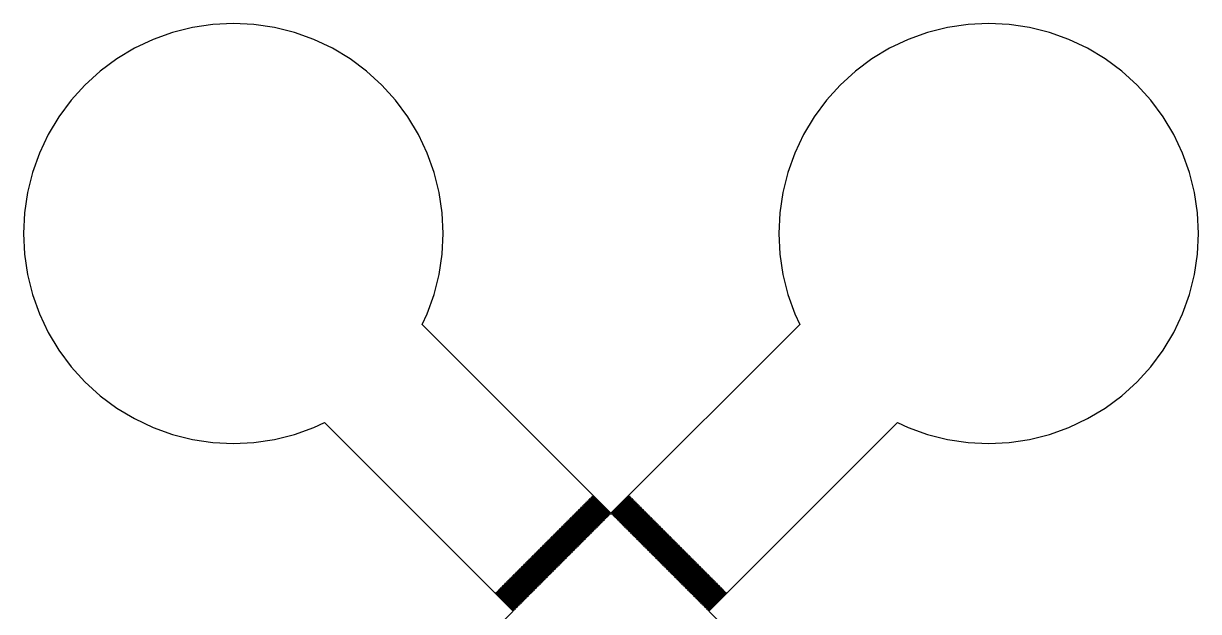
# Model space of a CAD drawing. Extents: x -73 to 181, y -8 to 80.
# Drawn here: x 2 to 16, y 45 to 52 of the extents above; entities that cross this region are included whole.
import ezdxf

# ---------------------------------------------------------------- set-up
doc = ezdxf.new("R2010")
doc.units = 0

msp = doc.modelspace()

# ---------------------------------------------------------------- linework, layer by layer
for p, q in [((4.01508, 51.9491), (3.77708, 51.8895)), ((4.25775, 51.9851), (4.01508, 51.9491)), ((4.50279, 51.9972), (4.25775, 51.9851)), ((4.74786, 51.9851), (4.50279, 51.9972)), ((4.99052, 51.9491), (4.74786, 51.9851)), ((5.22852, 51.8895), (4.99052, 51.9491)), ((13.0095, 51.9491), (12.7715, 51.8895)), ((13.2521, 51.9851), (13.0095, 51.9491)), ((13.4972, 51.9972), (13.2521, 51.9851)), ((13.7422, 51.9851), (13.4972, 51.9972)), ((13.9849, 51.9491), (13.7422, 51.9851)), ((14.2229, 51.8895), (13.9849, 51.9491)), ((3.54608, 51.8069), (3.3243, 51.702)), ((3.77708, 51.8895), (3.54608, 51.8069)), ((5.45952, 51.8069), (5.22852, 51.8895)), ((5.6813, 51.702), (5.45952, 51.8069)), ((12.5405, 51.8069), (12.3187, 51.702)), ((12.7715, 51.8895), (12.5405, 51.8069)), ((14.4539, 51.8069), (14.2229, 51.8895)), ((14.6757, 51.702), (14.4539, 51.8069)), ((3.3243, 51.702), (3.11388, 51.5759)), ((5.89172, 51.5759), (5.6813, 51.702)), ((12.3187, 51.702), (12.1083, 51.5759)), ((14.8861, 51.5759), (14.6757, 51.702)), ((3.11388, 51.5759), (2.91681, 51.4297)), ((6.08879, 51.4297), (5.89172, 51.5759)), ((12.1083, 51.5759), (11.9112, 51.4297)), ((15.0832, 51.4297), (14.8861, 51.5759)), ((2.91681, 51.4297), (2.73503, 51.265)), ((6.27058, 51.265), (6.08879, 51.4297)), ((11.9112, 51.4297), (11.7294, 51.265)), ((15.265, 51.265), (15.0832, 51.4297)), ((2.73503, 51.265), (2.57027, 51.0832)), ((6.43535, 51.0832), (6.27058, 51.265)), ((11.7294, 51.265), (11.5647, 51.0832)), ((15.4297, 51.0832), (15.265, 51.265)), ((2.57027, 51.0832), (2.42413, 50.8861)), ((6.58148, 50.8861), (6.43535, 51.0832)), ((11.5647, 51.0832), (11.4185, 50.8861)), ((15.5759, 50.8861), (15.4297, 51.0832)), ((2.42413, 50.8861), (2.29799, 50.6757)), ((6.70761, 50.6757), (6.58148, 50.8861)), ((11.4185, 50.8861), (11.2924, 50.6757)), ((15.702, 50.6757), (15.5759, 50.8861)), ((2.29799, 50.6757), (2.19312, 50.4539)), ((6.8125, 50.4539), (6.70761, 50.6757)), ((11.2924, 50.6757), (11.1875, 50.4539)), ((15.8069, 50.4539), (15.702, 50.6757)), ((2.19312, 50.4539), (2.11046, 50.2229)), ((6.89516, 50.2229), (6.8125, 50.4539)), ((11.1875, 50.4539), (11.1048, 50.2229)), ((15.8895, 50.2229), (15.8069, 50.4539)), ((2.11046, 50.2229), (2.05084, 49.9849)), ((6.95476, 49.9849), (6.89516, 50.2229)), ((11.1048, 50.2229), (11.0452, 49.9849)), ((15.9491, 49.9849), (15.8895, 50.2229)), ((2.05084, 49.9849), (2.01485, 49.7422)), ((6.99078, 49.7422), (6.95476, 49.9849)), ((11.0452, 49.9849), (11.0092, 49.7422)), ((15.9851, 49.7422), (15.9491, 49.9849)), ((2.01485, 49.7422), (2.00281, 49.4972)), ((7.00281, 49.4972), (6.99078, 49.7422)), ((11.0092, 49.7422), (10.9972, 49.4972)), ((15.9972, 49.4972), (15.9851, 49.7422)), ((2.00281, 49.4972), (2.01485, 49.2521)), ((6.99077, 49.2521), (7.00281, 49.4972)), ((10.9972, 49.4972), (11.0092, 49.2521)), ((15.9851, 49.2521), (15.9972, 49.4972)), ((2.01485, 49.2521), (2.05084, 49.0095)), ((6.95477, 49.0094), (6.99077, 49.2521)), ((11.0092, 49.2521), (11.0452, 49.0094)), ((15.9491, 49.0095), (15.9851, 49.2521)), ((2.05084, 49.0095), (2.11046, 48.7715)), ((6.89516, 48.7715), (6.95477, 49.0094)), ((11.0452, 49.0094), (11.1048, 48.7715)), ((15.8895, 48.7715), (15.9491, 49.0095)), ((2.11046, 48.7715), (2.19312, 48.5405)), ((6.8125, 48.5405), (6.89516, 48.7715)), ((11.1048, 48.7715), (11.1875, 48.5405)), ((15.8069, 48.5405), (15.8895, 48.7715)), ((2.19312, 48.5405), (2.29799, 48.3187)), ((6.7527, 48.414), (6.8125, 48.5405)), ((11.1875, 48.5405), (11.2473, 48.414)), ((15.702, 48.3187), (15.8069, 48.5405)), ((2.29799, 48.3187), (2.42413, 48.1083)), ((9, 46.1667), (6.7527, 48.414)), ((11.2473, 48.414), (9, 46.1667)), ((15.5759, 48.1083), (15.702, 48.3187)), ((2.42413, 48.1083), (2.57027, 47.9112)), ((15.4297, 47.9112), (15.5759, 48.1083)), ((2.57027, 47.9112), (2.73503, 47.7294)), ((15.265, 47.7294), (15.4297, 47.9112)), ((2.73503, 47.7294), (2.91682, 47.5647)), ((15.0832, 47.5647), (15.265, 47.7294)), ((2.91682, 47.5647), (3.11388, 47.4185)), ((14.8861, 47.4185), (15.0832, 47.5647)), ((3.11388, 47.4185), (3.32431, 47.2924)), ((14.6757, 47.2924), (14.8861, 47.4185)), ((3.32431, 47.2924), (3.5461, 47.1875)), ((3.5461, 47.1875), (3.7771, 47.1048)), ((5.22853, 47.1048), (5.45953, 47.1875)), ((5.45953, 47.1875), (5.58597, 47.2473)), ((5.58597, 47.2473), (7.83327, 45)), ((10.1667, 45), (12.414, 47.2473)), ((12.414, 47.2473), (12.5405, 47.1875)), ((12.5405, 47.1875), (12.7715, 47.1048)), ((14.2229, 47.1048), (14.4539, 47.1875)), ((14.4539, 47.1875), (14.6757, 47.2924)), ((3.7771, 47.1048), (4.01508, 47.0452)), ((4.01508, 47.0452), (4.25777, 47.0092)), ((4.74788, 47.0092), (4.99055, 47.0452)), ((4.99055, 47.0452), (5.22853, 47.1048)), ((12.7715, 47.1048), (13.0094, 47.0452)), ((13.0094, 47.0452), (13.2521, 47.0092)), ((13.7422, 47.0092), (13.9849, 47.0452)), ((13.9849, 47.0452), (14.2229, 47.1048)), ((4.25777, 47.0092), (4.50282, 46.9972)), ((4.50282, 46.9972), (4.74788, 47.0092)), ((13.2521, 47.0092), (13.4972, 46.9972)), ((13.4972, 46.9972), (13.7422, 47.0092)), ((8.73129, 46.3223), (8.73837, 46.3293)), ((8.94342, 46.1101), (8.73129, 46.3223)), ((8.73837, 46.3293), (8.95049, 46.1172)), ((8.74544, 46.3364), (8.75252, 46.3435)), ((8.95757, 46.1243), (8.74544, 46.3364)), ((8.75252, 46.3435), (8.96463, 46.1314)), ((8.75958, 46.3506), (8.76666, 46.3576)), ((8.97169, 46.1384), (8.75958, 46.3506)), ((8.76666, 46.3576), (8.97878, 46.1455)), ((8.77373, 46.3647), (8.78079, 46.3718)), ((8.98584, 46.1526), (8.77373, 46.3647)), ((8.78079, 46.3718), (8.99292, 46.1596)), ((9.00708, 46.1596), (9.21921, 46.3718)), ((9.22627, 46.3647), (9.01414, 46.1526)), ((9.02121, 46.1455), (9.23334, 46.3576)), ((9.24042, 46.3506), (9.02829, 46.1384)), ((9.03535, 46.1314), (9.24748, 46.3435)), ((9.25455, 46.3364), (9.04242, 46.1243)), ((9.0495, 46.1172), (9.26163, 46.3293)), ((9.26869, 46.3223), (9.05656, 46.1102)), ((9.21921, 46.3718), (9.22627, 46.3647)), ((9.23334, 46.3576), (9.24042, 46.3506)), ((9.24748, 46.3435), (9.25455, 46.3364)), ((9.26163, 46.3293), (9.26869, 46.3223)), ((8.58987, 46.1808), (8.59695, 46.1879)), ((8.59695, 46.1879), (8.80907, 45.9758)), ((8.60402, 46.195), (8.6111, 46.2021)), ((8.81613, 45.9829), (8.60402, 46.195)), ((8.6111, 46.2021), (8.82321, 45.9899)), ((8.61816, 46.2091), (8.62523, 46.2162)), ((8.83028, 45.997), (8.61816, 46.2091)), ((8.62523, 46.2162), (8.83736, 46.0041)), ((8.63231, 46.2233), (8.63937, 46.2303)), ((8.84442, 46.0112), (8.63231, 46.2233)), ((8.63937, 46.2303), (8.8515, 46.0182)), ((8.64645, 46.2374), (8.65352, 46.2445)), ((8.85857, 46.0253), (8.64645, 46.2374)), ((8.65352, 46.2445), (8.86565, 46.0324)), ((8.66058, 46.2516), (8.66766, 46.2586)), ((8.87271, 46.0394), (8.66058, 46.2516)), ((8.66766, 46.2586), (8.87979, 46.0465)), ((8.67473, 46.2657), (8.68179, 46.2728)), ((8.88686, 46.0536), (8.67473, 46.2657)), ((8.68179, 46.2728), (8.89392, 46.0606)), ((8.68887, 46.2798), (8.69594, 46.2869)), ((8.901, 46.0677), (8.68887, 46.2798)), ((8.69594, 46.2869), (8.90807, 46.0748)), ((8.703, 46.294), (8.71008, 46.3011)), ((8.91513, 46.0818), (8.703, 46.294)), ((8.71008, 46.3011), (8.92221, 46.0889)), ((8.71715, 46.3081), (8.72423, 46.3152)), ((8.92928, 46.096), (8.71715, 46.3081)), ((8.72423, 46.3152), (8.93634, 46.1031)), ((9.06364, 46.1031), (9.27577, 46.3152)), ((9.28284, 46.3081), (9.07071, 46.096)), ((9.07777, 46.0889), (9.2899, 46.3011)), ((9.29698, 46.294), (9.08485, 46.0819)), ((9.09192, 46.0748), (9.30405, 46.2869)), ((9.31113, 46.2799), (9.099, 46.0677)), ((9.10606, 46.0607), (9.31819, 46.2728)), ((9.32527, 46.2657), (9.11314, 46.0536)), ((9.12021, 46.0465), (9.33234, 46.2586)), ((9.33942, 46.2516), (9.12729, 46.0394)), ((9.13435, 46.0324), (9.34648, 46.2445)), ((9.35355, 46.2374), (9.14142, 46.0253)), ((9.1485, 46.0182), (9.36063, 46.2303)), ((9.36769, 46.2233), (9.15556, 46.0112)), ((9.16264, 46.0041), (9.37477, 46.2162)), ((9.38184, 46.2091), (9.16971, 45.997)), ((9.17677, 45.9899), (9.3889, 46.2021)), ((9.39598, 46.195), (9.18385, 45.9829)), ((9.19092, 45.9758), (9.40305, 46.1879)), ((9.27577, 46.3152), (9.28284, 46.3081)), ((9.2899, 46.3011), (9.29698, 46.294)), ((9.30405, 46.2869), (9.31113, 46.2799)), ((9.31819, 46.2728), (9.32527, 46.2657)), ((9.33234, 46.2586), (9.33942, 46.2516)), ((9.34648, 46.2445), (9.35355, 46.2374)), ((9.36063, 46.2303), (9.36769, 46.2233)), ((9.37477, 46.2162), (9.38184, 46.2091)), ((9.3889, 46.2021), (9.39598, 46.195)), ((9.40305, 46.1879), (9.41011, 46.1809)), ((8.44846, 46.0394), (8.45552, 46.0465)), ((8.45552, 46.0465), (8.66765, 45.8344)), ((8.4626, 46.0536), (8.46967, 46.0606)), ((8.67471, 45.8414), (8.4626, 46.0536)), ((8.46967, 46.0606), (8.68179, 45.8485)), ((8.47675, 46.0677), (8.48381, 46.0748)), ((8.68886, 45.8556), (8.47675, 46.0677)), ((8.48381, 46.0748), (8.69594, 45.8627)), ((8.49089, 46.0819), (8.49796, 46.0889)), ((8.703, 45.8697), (8.49089, 46.0819)), ((8.49796, 46.0889), (8.71008, 45.8768)), ((8.50502, 46.096), (8.5121, 46.1031)), ((8.71715, 45.8839), (8.50502, 46.096)), ((8.5121, 46.1031), (8.72423, 45.8909)), ((8.51917, 46.1101), (8.52623, 46.1172)), ((8.73129, 45.898), (8.51917, 46.1101)), ((8.52623, 46.1172), (8.73836, 45.9051)), ((8.53331, 46.1243), (8.54037, 46.1313)), ((8.74544, 45.9122), (8.53331, 46.1243)), ((8.54037, 46.1313), (8.7525, 45.9192)), ((8.54744, 46.1384), (8.55452, 46.1455)), ((8.75957, 45.9263), (8.54744, 46.1384)), ((8.55452, 46.1455), (8.76665, 45.9334)), ((8.56158, 46.1526), (8.56866, 46.1596)), ((8.77371, 45.9404), (8.56158, 46.1526)), ((8.56866, 46.1596), (8.78079, 45.9475)), ((8.57573, 46.1667), (8.58281, 46.1738)), ((8.78786, 45.9546), (8.57573, 46.1667)), ((8.58281, 46.1738), (8.79492, 45.9617)), ((8.802, 45.9687), (8.58987, 46.1808)), ((8.87979, 46.0465), (8.87271, 46.0394)), ((8.89392, 46.0606), (8.88686, 46.0536)), ((8.90807, 46.0748), (8.901, 46.0677)), ((8.92221, 46.0889), (8.91513, 46.0818)), ((8.93634, 46.1031), (8.92928, 46.096)), ((8.95049, 46.1172), (8.94342, 46.1101)), ((8.96463, 46.1314), (8.95757, 46.1243)), ((8.97878, 46.1455), (8.97169, 46.1384)), ((8.99292, 46.1596), (8.98584, 46.1526)), ((9.01414, 46.1526), (9.00708, 46.1596)), ((9.02829, 46.1384), (9.02121, 46.1455)), ((9.04242, 46.1243), (9.03535, 46.1314)), ((9.05656, 46.1102), (9.0495, 46.1172)), ((9.07071, 46.096), (9.06364, 46.1031)), ((9.08485, 46.0819), (9.07777, 46.0889)), ((9.099, 46.0677), (9.09192, 46.0748)), ((9.11314, 46.0536), (9.10606, 46.0607)), ((9.12729, 46.0394), (9.12021, 46.0465)), ((9.41011, 46.1809), (9.19798, 45.9687)), ((9.20506, 45.9617), (9.41719, 46.1738)), ((9.42426, 46.1667), (9.21213, 45.9546)), ((9.21921, 45.9475), (9.43134, 46.1597)), ((9.4384, 46.1526), (9.22627, 45.9404)), ((9.23335, 45.9334), (9.44548, 46.1455)), ((9.45255, 46.1384), (9.24042, 45.9263)), ((9.2475, 45.9192), (9.45963, 46.1314)), ((9.46669, 46.1243), (9.25456, 45.9122)), ((9.26164, 45.9051), (9.47377, 46.1172)), ((9.48083, 46.1101), (9.26871, 45.898)), ((9.27577, 45.8909), (9.4879, 46.1031)), ((9.49498, 46.096), (9.28285, 45.8839)), ((9.28992, 45.8768), (9.50204, 46.0889)), ((9.50911, 46.0819), (9.29698, 45.8697)), ((9.30406, 45.8627), (9.51619, 46.0748)), ((9.52325, 46.0677), (9.31113, 45.8556)), ((9.31819, 45.8485), (9.53032, 46.0607)), ((9.5374, 46.0536), (9.32527, 45.8414)), ((9.33234, 45.8344), (9.54446, 46.0465)), ((9.41719, 46.1738), (9.42426, 46.1667)), ((9.43134, 46.1597), (9.4384, 46.1526)), ((9.44548, 46.1455), (9.45255, 46.1384)), ((9.45963, 46.1314), (9.46669, 46.1243)), ((9.47377, 46.1172), (9.48083, 46.1101)), ((9.4879, 46.1031), (9.49498, 46.096)), ((9.50204, 46.0889), (9.50911, 46.0819)), ((9.51619, 46.0748), (9.52325, 46.0677)), ((9.53032, 46.0607), (9.5374, 46.0536)), ((9.54446, 46.0465), (9.55154, 46.0394)), ((8.30704, 45.898), (8.3141, 45.9051)), ((8.3141, 45.9051), (8.52623, 45.6929)), ((8.32118, 45.9122), (8.32825, 45.9192)), ((8.53329, 45.7), (8.32118, 45.9122)), ((8.32825, 45.9192), (8.54036, 45.7071)), ((8.33533, 45.9263), (8.34239, 45.9334)), ((8.54744, 45.7142), (8.33533, 45.9263)), ((8.34239, 45.9334), (8.5545, 45.7212)), ((8.34946, 45.9404), (8.35654, 45.9475)), ((8.56158, 45.7283), (8.34946, 45.9404)), ((8.35654, 45.9475), (8.56865, 45.7354)), ((8.3636, 45.9546), (8.37067, 45.9616)), ((8.57573, 45.7424), (8.3636, 45.9546)), ((8.37067, 45.9616), (8.58279, 45.7495)), ((8.37775, 45.9687), (8.38481, 45.9758)), ((8.58987, 45.7566), (8.37775, 45.9687)), ((8.38481, 45.9758), (8.59694, 45.7637)), ((8.39189, 45.9829), (8.39896, 45.9899)), ((8.60402, 45.7707), (8.39189, 45.9829)), ((8.39896, 45.9899), (8.61108, 45.7778)), ((8.40602, 45.997), (8.4131, 46.0041)), ((8.61815, 45.7849), (8.40602, 45.997)), ((8.4131, 46.0041), (8.62523, 45.7919)), ((8.42017, 46.0111), (8.42723, 46.0182)), ((8.63229, 45.799), (8.42017, 46.0111)), ((8.42723, 46.0182), (8.63936, 45.8061)), ((8.43431, 46.0253), (8.44138, 46.0323)), ((8.64644, 45.8132), (8.43431, 46.0253)), ((8.44138, 46.0323), (8.6535, 45.8202)), ((8.66057, 45.8273), (8.44846, 46.0394)), ((8.73836, 45.9051), (8.73129, 45.898)), ((8.7525, 45.9192), (8.74544, 45.9122)), ((8.76665, 45.9334), (8.75957, 45.9263)), ((8.78079, 45.9475), (8.77371, 45.9404)), ((8.79492, 45.9617), (8.78786, 45.9546)), ((8.80907, 45.9758), (8.802, 45.9687)), ((8.82321, 45.9899), (8.81613, 45.9829)), ((8.83736, 46.0041), (8.83028, 45.997)), ((8.8515, 46.0182), (8.84442, 46.0112)), ((8.86565, 46.0324), (8.85857, 46.0253)), ((9.14142, 46.0253), (9.13435, 46.0324)), ((9.15556, 46.0112), (9.1485, 46.0182)), ((9.16971, 45.997), (9.16264, 46.0041)), ((9.18385, 45.9829), (9.17677, 45.9899)), ((9.19798, 45.9687), (9.19092, 45.9758)), ((9.21213, 45.9546), (9.20506, 45.9617)), ((9.22627, 45.9404), (9.21921, 45.9475)), ((9.24042, 45.9263), (9.23335, 45.9334)), ((9.25456, 45.9122), (9.2475, 45.9192)), ((9.26871, 45.898), (9.26164, 45.9051)), ((9.55154, 46.0394), (9.33942, 45.8273)), ((9.34648, 45.8202), (9.55861, 46.0324)), ((9.56567, 46.0253), (9.35355, 45.8132)), ((9.36063, 45.8061), (9.57275, 46.0182)), ((9.57982, 46.0112), (9.36769, 45.799)), ((9.37477, 45.792), (9.5869, 46.0041)), ((9.59396, 45.997), (9.38184, 45.7849)), ((9.38892, 45.7778), (9.60104, 45.9899)), ((9.60811, 45.9829), (9.39598, 45.7707)), ((9.40306, 45.7637), (9.61519, 45.9758)), ((9.62225, 45.9687), (9.41013, 45.7566)), ((9.41721, 45.7495), (9.62933, 45.9617)), ((9.6364, 45.9546), (9.42427, 45.7424)), ((9.43134, 45.7354), (9.64346, 45.9475)), ((9.65054, 45.9404), (9.43842, 45.7283)), ((9.44548, 45.7212), (9.65761, 45.9334)), ((9.66467, 45.9263), (9.45255, 45.7142)), ((9.45963, 45.7071), (9.67175, 45.9192)), ((9.67882, 45.9122), (9.46669, 45.7)), ((9.47375, 45.693), (9.68588, 45.9051)), ((9.55861, 46.0324), (9.56567, 46.0253)), ((9.57275, 46.0182), (9.57982, 46.0112)), ((9.5869, 46.0041), (9.59396, 45.997)), ((9.60104, 45.9899), (9.60811, 45.9829)), ((9.61519, 45.9758), (9.62225, 45.9687)), ((9.62933, 45.9617), (9.6364, 45.9546)), ((9.64346, 45.9475), (9.65054, 45.9404)), ((9.65761, 45.9334), (9.66467, 45.9263)), ((9.67175, 45.9192), (9.67882, 45.9122)), ((9.68588, 45.9051), (9.69296, 45.898)), ((8.16562, 45.7566), (8.17268, 45.7637)), ((8.17268, 45.7637), (8.38481, 45.5515)), ((8.17976, 45.7707), (8.18683, 45.7778)), ((8.39189, 45.5586), (8.17976, 45.7707)), ((8.18683, 45.7778), (8.39896, 45.5657)), ((8.19391, 45.7849), (8.20097, 45.7919)), ((8.40602, 45.5728), (8.19391, 45.7849)), ((8.20097, 45.7919), (8.4131, 45.5798)), ((8.20804, 45.799), (8.21512, 45.8061)), ((8.42017, 45.5869), (8.20804, 45.799)), ((8.21512, 45.8061), (8.42723, 45.594)), ((8.22218, 45.8132), (8.22925, 45.8202)), ((8.43431, 45.601), (8.22218, 45.8132)), ((8.22925, 45.8202), (8.44138, 45.6081)), ((8.23633, 45.8273), (8.24339, 45.8344)), ((8.44846, 45.6152), (8.23633, 45.8273)), ((8.24339, 45.8344), (8.45552, 45.6222)), ((8.25046, 45.8414), (8.25754, 45.8485)), ((8.46259, 45.6293), (8.25046, 45.8414)), ((8.25754, 45.8485), (8.46967, 45.6364)), ((8.2646, 45.8556), (8.27167, 45.8626)), ((8.47673, 45.6434), (8.2646, 45.8556)), ((8.27167, 45.8626), (8.4838, 45.6505)), ((8.27875, 45.8697), (8.28581, 45.8768)), ((8.49088, 45.6576), (8.27875, 45.8697)), ((8.28581, 45.8768), (8.49794, 45.6647)), ((8.29289, 45.8839), (8.29996, 45.8909)), ((8.50502, 45.6717), (8.29289, 45.8839)), ((8.29996, 45.8909), (8.51208, 45.6788)), ((8.51915, 45.6859), (8.30704, 45.898)), ((8.59694, 45.7637), (8.58987, 45.7566)), ((8.61108, 45.7778), (8.60402, 45.7707)), ((8.62523, 45.7919), (8.61815, 45.7849)), ((8.63936, 45.8061), (8.63229, 45.799)), ((8.6535, 45.8202), (8.64644, 45.8132)), ((8.66765, 45.8344), (8.66057, 45.8273)), ((8.68179, 45.8485), (8.67471, 45.8414)), ((8.69594, 45.8627), (8.68886, 45.8556)), ((8.71008, 45.8768), (8.703, 45.8697)), ((8.72423, 45.8909), (8.71715, 45.8839)), ((9.28285, 45.8839), (9.27577, 45.8909)), ((9.29698, 45.8697), (9.28992, 45.8768)), ((9.31113, 45.8556), (9.30406, 45.8627)), ((9.32527, 45.8414), (9.31819, 45.8485)), ((9.33942, 45.8273), (9.33234, 45.8344)), ((9.35355, 45.8132), (9.34648, 45.8202)), ((9.36769, 45.799), (9.36063, 45.8061)), ((9.38184, 45.7849), (9.37477, 45.792)), ((9.39598, 45.7707), (9.38892, 45.7778)), ((9.41013, 45.7566), (9.40306, 45.7637)), ((9.69296, 45.898), (9.48083, 45.6859)), ((9.4879, 45.6788), (9.70003, 45.8909)), ((9.70709, 45.8839), (9.49496, 45.6718)), ((9.50204, 45.6647), (9.71417, 45.8768)), ((9.72124, 45.8697), (9.50911, 45.6576)), ((9.51619, 45.6505), (9.72832, 45.8627)), ((9.73538, 45.8556), (9.52325, 45.6435)), ((9.53033, 45.6364), (9.74246, 45.8485)), ((9.74954, 45.8414), (9.53741, 45.6293)), ((9.54448, 45.6222), (9.75661, 45.8344)), ((9.76367, 45.8273), (9.55154, 45.6152)), ((9.55862, 45.6081), (9.77075, 45.8202)), ((9.77782, 45.8132), (9.56569, 45.601)), ((9.57275, 45.594), (9.78488, 45.8061)), ((9.79196, 45.799), (9.57983, 45.5869)), ((9.58688, 45.5798), (9.79901, 45.792)), ((9.80609, 45.7849), (9.59396, 45.5728)), ((9.60103, 45.5657), (9.81316, 45.7778)), ((9.82022, 45.7708), (9.60809, 45.5586)), ((9.61517, 45.5515), (9.8273, 45.7637)), ((9.70003, 45.8909), (9.70709, 45.8839)), ((9.71417, 45.8768), (9.72124, 45.8697)), ((9.72832, 45.8627), (9.73538, 45.8556)), ((9.74246, 45.8485), (9.74954, 45.8414)), ((9.75661, 45.8344), (9.76367, 45.8273)), ((9.77075, 45.8202), (9.77782, 45.8132)), ((9.78488, 45.8061), (9.79196, 45.799)), ((9.79901, 45.792), (9.80609, 45.7849)), ((9.81316, 45.7778), (9.82022, 45.7708)), ((9.8273, 45.7637), (9.83437, 45.7566)), ((8.0242, 45.6152), (8.03127, 45.6222)), ((8.03127, 45.6222), (8.24339, 45.4101)), ((8.03835, 45.6293), (8.04541, 45.6364)), ((8.25047, 45.4172), (8.03835, 45.6293)), ((8.04541, 45.6364), (8.25754, 45.4243)), ((8.05249, 45.6435), (8.05956, 45.6505)), ((8.2646, 45.4313), (8.05249, 45.6435)), ((8.05956, 45.6505), (8.27168, 45.4384)), ((8.06664, 45.6576), (8.0737, 45.6647)), ((8.27875, 45.4455), (8.06664, 45.6576)), ((8.0737, 45.6647), (8.28581, 45.4525)), ((8.08078, 45.6718), (8.08784, 45.6788)), ((8.29289, 45.4596), (8.08078, 45.6718)), ((8.08784, 45.6788), (8.29996, 45.4667)), ((8.09491, 45.6859), (8.10199, 45.693)), ((8.30704, 45.4738), (8.09491, 45.6859)), ((8.10199, 45.693), (8.3141, 45.4808)), ((8.10905, 45.7), (8.11612, 45.7071)), ((8.32118, 45.4879), (8.10905, 45.7)), ((8.11612, 45.7071), (8.32825, 45.495)), ((8.1232, 45.7142), (8.13026, 45.7212)), ((8.33533, 45.502), (8.1232, 45.7142)), ((8.13026, 45.7212), (8.34239, 45.5091)), ((8.13734, 45.7283), (8.14441, 45.7354)), ((8.34947, 45.5162), (8.13734, 45.7283)), ((8.14441, 45.7354), (8.35654, 45.5233)), ((8.15147, 45.7424), (8.15855, 45.7495)), ((8.3636, 45.5303), (8.15147, 45.7424)), ((8.15855, 45.7495), (8.37068, 45.5374)), ((8.37775, 45.5445), (8.16562, 45.7566)), ((8.45552, 45.6222), (8.44846, 45.6152)), ((8.46967, 45.6364), (8.46259, 45.6293)), ((8.4838, 45.6505), (8.47673, 45.6434)), ((8.49794, 45.6647), (8.49088, 45.6576)), ((8.51208, 45.6788), (8.50502, 45.6717)), ((8.52623, 45.6929), (8.51915, 45.6859)), ((8.54036, 45.7071), (8.53329, 45.7)), ((8.5545, 45.7212), (8.54744, 45.7142)), ((8.56865, 45.7354), (8.56158, 45.7283)), ((8.58279, 45.7495), (8.57573, 45.7424)), ((9.42427, 45.7424), (9.41721, 45.7495)), ((9.43842, 45.7283), (9.43134, 45.7354)), ((9.45255, 45.7142), (9.44548, 45.7212)), ((9.46669, 45.7), (9.45963, 45.7071)), ((9.48083, 45.6859), (9.47375, 45.693)), ((9.49496, 45.6718), (9.4879, 45.6788)), ((9.50911, 45.6576), (9.50204, 45.6647)), ((9.52325, 45.6435), (9.51619, 45.6505)), ((9.53741, 45.6293), (9.53033, 45.6364)), ((9.55154, 45.6152), (9.54448, 45.6222)), ((9.83437, 45.7566), (9.62224, 45.5445)), ((9.62932, 45.5374), (9.84145, 45.7495)), ((9.84851, 45.7425), (9.63638, 45.5303)), ((9.64346, 45.5233), (9.85559, 45.7354)), ((9.86266, 45.7283), (9.65053, 45.5162)), ((9.65761, 45.5091), (9.86974, 45.7212)), ((9.8768, 45.7142), (9.66467, 45.502)), ((9.67175, 45.495), (9.88388, 45.7071)), ((9.89095, 45.7), (9.67882, 45.4879)), ((9.68588, 45.4808), (9.89801, 45.693)), ((9.90509, 45.6859), (9.69296, 45.4738)), ((9.70003, 45.4667), (9.91216, 45.6788)), ((9.91922, 45.6718), (9.70709, 45.4596)), ((9.71417, 45.4525), (9.9263, 45.6647)), ((9.93336, 45.6576), (9.72124, 45.4455)), ((9.7283, 45.4384), (9.94043, 45.6505)), ((9.94751, 45.6435), (9.73538, 45.4313)), ((9.74245, 45.4243), (9.95457, 45.6364)), ((9.96165, 45.6293), (9.74953, 45.4172)), ((9.75659, 45.4101), (9.96872, 45.6223)), ((9.84145, 45.7495), (9.84851, 45.7425)), ((9.85559, 45.7354), (9.86266, 45.7283)), ((9.86974, 45.7212), (9.8768, 45.7142)), ((9.88388, 45.7071), (9.89095, 45.7)), ((9.89801, 45.693), (9.90509, 45.6859)), ((9.91216, 45.6788), (9.91922, 45.6718)), ((9.9263, 45.6647), (9.93336, 45.6576)), ((9.94043, 45.6505), (9.94751, 45.6435)), ((9.95457, 45.6364), (9.96165, 45.6293)), ((9.96872, 45.6223), (9.9758, 45.6152)), ((7.89691, 45.4879), (7.90399, 45.495)), ((8.10904, 45.2758), (7.89691, 45.4879)), ((7.90399, 45.495), (8.11612, 45.2828)), ((7.91106, 45.502), (7.91814, 45.5091)), ((8.12318, 45.2899), (7.91106, 45.502)), ((7.91814, 45.5091), (8.13025, 45.297)), ((7.9252, 45.5162), (7.93228, 45.5233)), ((8.13733, 45.304), (7.9252, 45.5162)), ((7.93228, 45.5233), (8.14439, 45.3111)), ((7.93935, 45.5303), (7.94643, 45.5374)), ((8.15147, 45.3182), (7.93935, 45.5303)), ((7.94643, 45.5374), (8.15854, 45.3253)), ((7.95349, 45.5445), (7.96057, 45.5515)), ((8.16562, 45.3323), (7.95349, 45.5445)), ((7.96057, 45.5515), (8.17268, 45.3394)), ((7.96764, 45.5586), (7.9747, 45.5657)), ((8.17976, 45.3465), (7.96764, 45.5586)), ((7.9747, 45.5657), (8.18683, 45.3535)), ((7.98178, 45.5728), (7.98885, 45.5798)), ((8.19391, 45.3606), (7.98178, 45.5728)), ((7.98885, 45.5798), (8.20097, 45.3677)), ((7.99591, 45.5869), (8.00299, 45.594)), ((8.20804, 45.3748), (7.99591, 45.5869)), ((8.00299, 45.594), (8.21512, 45.3818)), ((8.01006, 45.601), (8.01712, 45.6081)), ((8.22218, 45.3889), (8.01006, 45.601)), ((8.01712, 45.6081), (8.22925, 45.396)), ((8.23633, 45.403), (8.0242, 45.6152)), ((8.32825, 45.495), (8.32118, 45.4879)), ((8.34239, 45.5091), (8.33533, 45.502)), ((8.35654, 45.5233), (8.34947, 45.5162)), ((8.37068, 45.5374), (8.3636, 45.5303)), ((8.38481, 45.5515), (8.37775, 45.5445)), ((8.39896, 45.5657), (8.39189, 45.5586)), ((8.4131, 45.5798), (8.40602, 45.5728)), ((8.42723, 45.594), (8.42017, 45.5869)), ((8.44138, 45.6081), (8.43431, 45.601)), ((9.56569, 45.601), (9.55862, 45.6081)), ((9.57983, 45.5869), (9.57275, 45.594)), ((9.59396, 45.5728), (9.58688, 45.5798)), ((9.60809, 45.5586), (9.60103, 45.5657)), ((9.62224, 45.5445), (9.61517, 45.5515)), ((9.63638, 45.5303), (9.62932, 45.5374)), ((9.65053, 45.5162), (9.64346, 45.5233)), ((9.66467, 45.502), (9.65761, 45.5091)), ((9.67882, 45.4879), (9.67175, 45.495)), ((9.9758, 45.6152), (9.76367, 45.4031)), ((9.77074, 45.396), (9.98286, 45.6081)), ((9.98994, 45.601), (9.77782, 45.3889)), ((9.78488, 45.3818), (9.99701, 45.594)), ((10.0041, 45.5869), (9.79196, 45.3748)), ((9.79903, 45.3677), (10.0112, 45.5798)), ((10.0182, 45.5728), (9.80609, 45.3606)), ((9.81317, 45.3535), (10.0253, 45.5657)), ((10.0324, 45.5586), (9.82024, 45.3465)), ((9.8273, 45.3394), (10.0394, 45.5515)), ((10.0465, 45.5445), (9.83438, 45.3323)), ((9.84145, 45.3253), (10.0536, 45.5374)), ((10.0607, 45.5303), (9.84853, 45.3182)), ((9.85559, 45.3111), (10.0677, 45.5233)), ((10.0748, 45.5162), (9.86266, 45.3041)), ((9.86974, 45.297), (10.0819, 45.5091)), ((10.0889, 45.502), (9.8768, 45.2899)), ((9.88387, 45.2829), (10.096, 45.495)), ((10.1031, 45.4879), (9.89095, 45.2758)), ((9.98286, 45.6081), (9.98994, 45.601)), ((9.99701, 45.594), (10.0041, 45.5869)), ((10.0112, 45.5798), (10.0182, 45.5728)), ((10.0253, 45.5657), (10.0324, 45.5586)), ((10.0394, 45.5515), (10.0465, 45.5445)), ((10.0536, 45.5374), (10.0607, 45.5303)), ((10.0677, 45.5233), (10.0748, 45.5162)), ((10.0819, 45.5091), (10.0889, 45.502)), ((10.096, 45.495), (10.1031, 45.4879)), ((7.75549, 45.3465), (7.76257, 45.3535)), ((7.96762, 45.1343), (7.75549, 45.3465)), ((7.76257, 45.3535), (7.97469, 45.1414)), ((7.76964, 45.3606), (7.77672, 45.3677)), ((7.98177, 45.1485), (7.76964, 45.3606)), ((7.77672, 45.3677), (7.98883, 45.1556)), ((7.78378, 45.3748), (7.79086, 45.3818)), ((7.99591, 45.1626), (7.78378, 45.3748)), ((7.79086, 45.3818), (8.00298, 45.1697)), ((7.79793, 45.3889), (7.80501, 45.396)), ((8.01004, 45.1768), (7.79793, 45.3889)), ((7.80501, 45.396), (8.01712, 45.1839)), ((7.81207, 45.403), (7.81914, 45.4101)), ((8.02419, 45.1909), (7.81207, 45.403)), ((7.81914, 45.4101), (8.03127, 45.198)), ((7.82622, 45.4172), (7.83328, 45.4243)), ((8.03833, 45.2051), (7.82622, 45.4172)), ((7.83328, 45.4243), (8.04541, 45.2121)), ((7.84035, 45.4313), (7.84743, 45.4384)), ((8.05247, 45.2192), (7.84035, 45.4313)), ((7.84743, 45.4384), (8.05956, 45.2263)), ((7.85449, 45.4455), (7.86157, 45.4525)), ((8.06662, 45.2333), (7.85449, 45.4455)), ((7.86157, 45.4525), (8.0737, 45.2404)), ((7.86864, 45.4596), (7.8757, 45.4667)), ((8.08076, 45.2475), (7.86864, 45.4596)), ((7.8757, 45.4667), (8.08783, 45.2545)), ((7.88278, 45.4738), (7.88985, 45.4808)), ((8.09491, 45.2616), (7.88278, 45.4738)), ((7.88985, 45.4808), (8.10197, 45.2687)), ((8.18683, 45.3535), (8.17976, 45.3465)), ((8.20097, 45.3677), (8.19391, 45.3606)), ((8.21512, 45.3818), (8.20804, 45.3748)), ((8.22925, 45.396), (8.22218, 45.3889)), ((8.24339, 45.4101), (8.23633, 45.403)), ((8.25754, 45.4243), (8.25047, 45.4172)), ((8.27168, 45.4384), (8.2646, 45.4313)), ((8.28581, 45.4525), (8.27875, 45.4455)), ((8.29996, 45.4667), (8.29289, 45.4596)), ((8.3141, 45.4808), (8.30704, 45.4738)), ((9.69296, 45.4738), (9.68588, 45.4808)), ((9.70709, 45.4596), (9.70003, 45.4667)), ((9.72124, 45.4455), (9.71417, 45.4525)), ((9.73538, 45.4313), (9.7283, 45.4384)), ((9.74953, 45.4172), (9.74245, 45.4243)), ((9.76367, 45.4031), (9.75659, 45.4101)), ((9.77782, 45.3889), (9.77074, 45.396)), ((9.79196, 45.3748), (9.78488, 45.3818)), ((9.80609, 45.3606), (9.79903, 45.3677)), ((9.82024, 45.3465), (9.81317, 45.3535)), ((9.89801, 45.2687), (10.1101, 45.4808)), ((10.1172, 45.4738), (9.90509, 45.2616)), ((9.91216, 45.2546), (10.1243, 45.4667)), ((10.1314, 45.4596), (9.91924, 45.2475)), ((9.9263, 45.2404), (10.1384, 45.4525)), ((10.1455, 45.4455), (9.93338, 45.2334)), ((9.94044, 45.2263), (10.1526, 45.4384)), ((10.1597, 45.4313), (9.94753, 45.2192)), ((9.95459, 45.2121), (10.1667, 45.4243)), ((10.1738, 45.4172), (9.96165, 45.2051)), ((9.96873, 45.198), (10.1809, 45.4101)), ((10.1879, 45.403), (9.9758, 45.1909)), ((9.98286, 45.1839), (10.195, 45.396)), ((10.2021, 45.3889), (9.98994, 45.1768)), ((9.99701, 45.1697), (10.2091, 45.3818)), ((10.2162, 45.3748), (10.0041, 45.1626)), ((10.0112, 45.1556), (10.2233, 45.3677)), ((10.2303, 45.3606), (10.0182, 45.1485)), ((10.0253, 45.1414), (10.2374, 45.3535)), ((10.2445, 45.3465), (10.0324, 45.1344)), ((10.1101, 45.4808), (10.1172, 45.4738)), ((10.1243, 45.4667), (10.1314, 45.4596)), ((10.1384, 45.4525), (10.1455, 45.4455)), ((10.1526, 45.4384), (10.1597, 45.4313)), ((10.1667, 45.4243), (10.1738, 45.4172)), ((10.1809, 45.4101), (10.1879, 45.403)), ((10.195, 45.396), (10.2021, 45.3889)), ((10.2091, 45.3818), (10.2162, 45.3748)), ((10.2233, 45.3677), (10.2303, 45.3606)), ((10.2374, 45.3535), (10.2445, 45.3465)), ((7.62822, 45.2192), (7.6353, 45.2263)), ((7.84035, 45.0071), (7.62822, 45.2192)), ((7.6353, 45.2263), (7.84741, 45.0141)), ((7.64236, 45.2333), (7.64944, 45.2404)), ((7.85448, 45.0212), (7.64236, 45.2333)), ((7.64944, 45.2404), (7.86156, 45.0283)), ((7.65651, 45.2475), (7.66357, 45.2545)), ((7.86862, 45.0354), (7.65651, 45.2475)), ((7.66357, 45.2545), (7.8757, 45.0424)), ((7.67065, 45.2616), (7.67772, 45.2687)), ((7.88277, 45.0495), (7.67065, 45.2616)), ((7.67772, 45.2687), (7.88985, 45.0566)), ((7.6848, 45.2758), (7.69186, 45.2828)), ((7.89691, 45.0636), (7.6848, 45.2758)), ((7.69186, 45.2828), (7.90399, 45.0707)), ((7.69893, 45.2899), (7.70601, 45.297)), ((7.91106, 45.0778), (7.69893, 45.2899)), ((7.70601, 45.297), (7.91814, 45.0849)), ((7.71307, 45.304), (7.72014, 45.3111)), ((7.9252, 45.0919), (7.71307, 45.304)), ((7.72014, 45.3111), (7.93227, 45.099)), ((7.72722, 45.3182), (7.73428, 45.3253)), ((7.93935, 45.1061), (7.72722, 45.3182)), ((7.73428, 45.3253), (7.94641, 45.1131)), ((7.74135, 45.3323), (7.74843, 45.3394)), ((7.95348, 45.1202), (7.74135, 45.3323)), ((7.74843, 45.3394), (7.96056, 45.1273)), ((8.04541, 45.2121), (8.03833, 45.2051)), ((8.05956, 45.2263), (8.05247, 45.2192)), ((8.0737, 45.2404), (8.06662, 45.2333)), ((8.08783, 45.2545), (8.08076, 45.2475)), ((8.10197, 45.2687), (8.09491, 45.2616)), ((8.11612, 45.2828), (8.10904, 45.2758)), ((8.13025, 45.297), (8.12318, 45.2899)), ((8.14439, 45.3111), (8.13733, 45.304)), ((8.15854, 45.3253), (8.15147, 45.3182)), ((8.17268, 45.3394), (8.16562, 45.3323)), ((9.83438, 45.3323), (9.8273, 45.3394)), ((9.84853, 45.3182), (9.84145, 45.3253)), ((9.86266, 45.3041), (9.85559, 45.3111)), ((9.8768, 45.2899), (9.86974, 45.297)), ((9.89095, 45.2758), (9.88387, 45.2829)), ((9.90509, 45.2616), (9.89801, 45.2687)), ((9.91924, 45.2475), (9.91216, 45.2546)), ((9.93338, 45.2334), (9.9263, 45.2404)), ((9.94753, 45.2192), (9.94044, 45.2263)), ((9.96165, 45.2051), (9.95459, 45.2121)), ((10.0394, 45.1273), (10.2516, 45.3394)), ((10.2586, 45.3323), (10.0465, 45.1202)), ((10.0536, 45.1131), (10.2657, 45.3253)), ((10.2728, 45.3182), (10.0607, 45.1061)), ((10.0677, 45.099), (10.2799, 45.3111)), ((10.2869, 45.304), (10.0748, 45.0919)), ((10.0819, 45.0849), (10.294, 45.297)), ((10.3011, 45.2899), (10.0889, 45.0778)), ((10.096, 45.0707), (10.3081, 45.2828)), ((10.3152, 45.2758), (10.1031, 45.0636)), ((10.1102, 45.0566), (10.3223, 45.2687)), ((10.3293, 45.2616), (10.1172, 45.0495)), ((10.1243, 45.0424), (10.3364, 45.2545)), ((10.3435, 45.2475), (10.1314, 45.0354)), ((10.1384, 45.0283), (10.3506, 45.2404)), ((10.3576, 45.2333), (10.1455, 45.0212)), ((10.1526, 45.0141), (10.3647, 45.2263)), ((10.3718, 45.2192), (10.1596, 45.0071)), ((10.2516, 45.3394), (10.2586, 45.3323)), ((10.2657, 45.3253), (10.2728, 45.3182)), ((10.2799, 45.3111), (10.2869, 45.304)), ((10.294, 45.297), (10.3011, 45.2899)), ((10.3081, 45.2828), (10.3152, 45.2758)), ((10.3223, 45.2687), (10.3293, 45.2616)), ((10.3364, 45.2545), (10.3435, 45.2475)), ((10.3506, 45.2404), (10.3576, 45.2333)), ((10.3647, 45.2263), (10.3718, 45.2192)), ((7.90399, 45.0707), (7.89691, 45.0636)), ((7.91814, 45.0849), (7.91106, 45.0778)), ((7.93227, 45.099), (7.9252, 45.0919)), ((7.94641, 45.1131), (7.93935, 45.1061)), ((7.96056, 45.1273), (7.95348, 45.1202)), ((7.97469, 45.1414), (7.96762, 45.1343)), ((7.98883, 45.1556), (7.98177, 45.1485)), ((8.00298, 45.1697), (7.99591, 45.1626)), ((8.01712, 45.1839), (8.01004, 45.1768)), ((8.03127, 45.198), (8.02419, 45.1909)), ((9.9758, 45.1909), (9.96873, 45.198)), ((9.98994, 45.1768), (9.98286, 45.1839)), ((10.0041, 45.1626), (9.99701, 45.1697)), ((10.0182, 45.1485), (10.0112, 45.1556)), ((10.0324, 45.1344), (10.0253, 45.1414)), ((10.0465, 45.1202), (10.0394, 45.1273)), ((10.0607, 45.1061), (10.0536, 45.1131)), ((10.0748, 45.0919), (10.0677, 45.099)), ((10.0889, 45.0778), (10.0819, 45.0849)), ((10.1031, 45.0636), (10.096, 45.0707)), ((7.83327, 45), (5.58598, 42.7527)), ((7.84741, 45.0141), (7.84035, 45.0071)), ((7.86156, 45.0283), (7.85448, 45.0212)), ((7.8757, 45.0424), (7.86862, 45.0354)), ((7.88985, 45.0566), (7.88277, 45.0495)), ((10.1172, 45.0495), (10.1102, 45.0566)), ((10.1314, 45.0354), (10.1243, 45.0424)), ((10.1455, 45.0212), (10.1384, 45.0283)), ((10.1596, 45.0071), (10.1526, 45.0141)), ((12.414, 42.7527), (10.1667, 45))]:
    msp.add_line(p, q)

doc.saveas('drawing.dxf')
